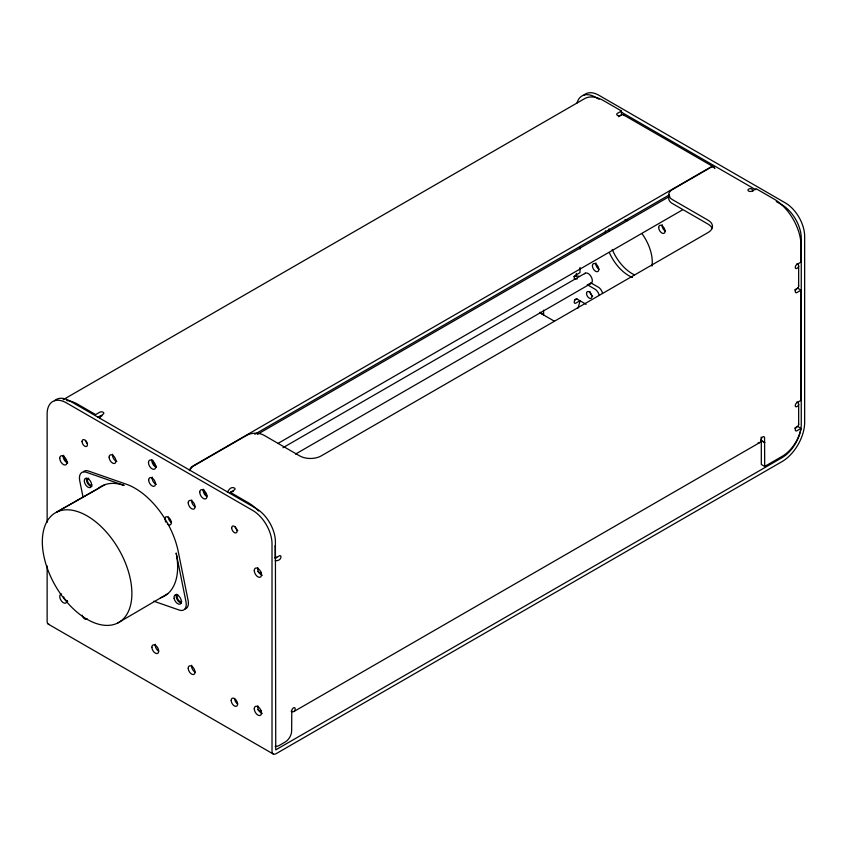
<?xml version="1.0" encoding="UTF-8"?>
<svg xmlns="http://www.w3.org/2000/svg" width="847" height="847" viewBox="0 0 847 847"><rect width="100%" height="100%" fill="white"/><g stroke="black" fill="none" stroke-linecap="round" stroke-linejoin="round"><path stroke-width="1.27" d="M230.289 493.113L230.966 491.938A2.403 1.387 0 0 1 233.285 491.578M117.648 623.053A63.334 36.569 60 0 0 100.2 525.712A63.334 36.569 60 0 0 43.472 554.044A63.334 36.569 60 0 0 117.648 623.053L167.812 593.694M63.207 399.668L584.472 98.718A38.051 21.969 60 0 1 603.498 100.602L621.497 110.989L621.497 114.906L618.437 116.674M621.497 110.989L617.421 113.339A2.403 1.387 0 0 0 617.421 115.298A2.403 1.387 0 0 0 620.819 115.298A5.76 3.324 -60 0 1 624.345 115.616M97.68 417.338L99.713 416.163A2.403 1.387 0 0 1 102.032 415.803M254.756 434.246L669.374 194.863M257.34 434.405L669.892 196.218M277.869 443.5L682.407 209.95M282.94 447.724L585.319 273.147M295.508 454.098L591.015 283.491M574.552 299.965L576.595 298.79L586.135 304.306M579.983 300.749L575.918 303.099A2.403 1.387 -60 0 1 574.213 302.125A2.403 1.387 -60 0 1 575.918 299.182L577.273 299.182M794.592 289.96L797.652 288.192L801.04 290.15L801.04 400.303L796.974 402.653A2.403 1.387 -60 0 0 795.269 405.586A2.403 1.387 -60 0 0 796.974 406.571A5.76 3.324 0 0 0 796.974 401.87M801.04 290.15L796.974 292.501A2.403 1.387 -60 0 1 795.269 291.527A2.403 1.387 -60 0 1 796.974 288.583A5.76 3.324 0 0 0 798.456 285.375M761.178 440.599L764.703 442.473L761.178 440.599L761.178 437.073M293.983 711.491L759.981 442.452M794.592 428.18L797.652 426.422L799.907 427.724M761.305 440.514L761.305 464.463L764.703 466.422L782.332 456.247A27.21 15.712 -60 0 0 801.04 428.381L796.974 430.731A2.403 1.387 -60 0 1 795.269 429.747A2.403 1.387 -60 0 1 796.974 426.814A5.76 3.324 0 0 0 798.456 423.595M105.303 484.516L56.569 512.149L97.892 488.687A63.334 36.569 60 0 1 124.138 485.437L86.32 472.266A12.091 6.977 60 0 0 79.713 480.662L83.08 497.327M274.936 558.004L275.868 557.866A2.403 1.387 -60 0 0 276.715 557.104M153.762 601.19L179.384 610.115A12.091 6.977 60 0 0 185.98 601.719L176.155 553.006A63.334 36.569 60 0 1 160.39 597.866M577.273 278.949L575.918 278.949A2.403 1.387 -60 0 1 574.213 277.964A2.403 1.387 -60 0 1 575.918 275.021L579.983 272.67L579.983 267.43M599.051 99.268L595.621 97.289A27.21 15.712 60 0 0 577.04 103.016M620.777 111.815L755.715 189.717M776.297 201.597L782.014 204.9A27.21 15.712 60 0 1 801.251 238.219L801.251 424.368A27.21 15.712 -60 0 1 782.014 457.687L275.741 749.881L275.402 541.826A27.21 15.712 60 0 0 256.165 508.496L69.761 400.885A27.21 15.712 60 0 0 54.504 400.758M623.699 115.012L713.492 166.859M590.634 282.739L598.395 287.218A6.045 3.494 60 0 1 602.524 293.263M587.246 284.698L595.007 289.176A6.045 3.494 60 0 1 599.136 295.222M540.248 312.892L543.647 314.851L543.509 310.224M540.121 312.967L554.34 321.182M48.321 624.165L273.2 753.989M540.799 313.358L540.121 312.183M798.657 265.99L798.657 286.233M798.657 404.22L798.657 424.463M764.703 466.422L764.566 437.857A2.403 1.387 -60 0 0 762.872 436.872A2.403 1.387 -60 0 0 761.178 439.815A5.76 3.324 60 0 1 758.16 442.61M579.983 246.445L579.983 249.071M576.384 273.412L576.384 276.048M47.136 522.366L47.136 413.95A27.21 15.712 60 0 1 66.373 402.844L252.766 510.455A27.21 15.712 60 0 1 272.014 543.785L272.014 751.353A5.76 3.324 -60 0 0 276.08 753.703L782.014 461.604A32.006 18.475 -60 0 0 804.65 422.409L804.65 236.26A27.21 15.712 60 0 0 785.413 202.941L599.009 95.33A27.21 15.712 60 0 0 583.752 95.203M47.136 565.997L47.136 621.529A5.76 3.324 -60 0 0 49.168 624.419M584.621 273.719A5.908 3.409 60 0 1 591.566 277.477A5.908 3.409 60 0 1 589.099 283.565M181.586 602.99A5.22 3.007 60 0 1 177.161 599.581A5.22 3.007 60 0 1 176.727 594.171M91.857 486.443A5.22 3.007 60 0 1 87.781 483.616A5.22 3.007 60 0 1 86.595 478.396M185.112 609.057A12.091 6.977 60 0 0 188.119 600.491L178.294 551.768A63.334 36.569 60 0 0 126.267 484.198L88.459 471.038A12.091 6.977 60 0 0 83.451 471.652M632.434 277.414A33.255 19.195 60 0 1 609.321 252.544M605.266 233.497A33.255 19.195 60 0 1 605.531 230.808M625.065 219.532A33.255 19.195 60 0 1 627.532 220.644M641.994 233.677A33.255 19.195 60 0 1 651.978 266.127M67.707 462.991A5.135 2.965 60 0 1 63.26 455.284M158.685 651.174A4.838 2.795 60 0 1 155.382 644.292M67.707 601.222A5.135 2.965 60 0 1 63.62 596.902M237.785 530.624A3.822 2.202 60 0 1 235.17 526.802M262.231 575.304A5.135 2.965 60 0 1 257.784 567.585M262.231 713.523A5.135 2.965 60 0 1 257.784 705.816M87.453 443.733A3.822 2.202 60 0 1 85.536 440.419M116.822 461.488A4.838 2.795 60 0 1 112.63 454.236M237.785 703.995A4.531 2.615 60 0 1 234.577 698.436M195.032 672.147A4.838 2.795 60 0 1 191.729 665.276M195.032 506.771A4.838 2.795 60 0 1 191.729 499.899M156.42 467.311A5.135 2.965 60 0 1 151.973 459.603M156.367 484.315A4.838 2.795 60 0 1 152.174 477.062M171.518 522.567A4.531 2.615 60 0 1 168.309 517.019M206.784 496.533A5.135 2.965 60 0 1 203.28 489.217M634.604 274.926A33.255 19.195 60 0 1 612.233 249.452M608.665 231.538A33.255 19.195 60 0 1 608.919 228.849M665.276 231.083A4.531 2.615 60 0 1 662.185 224.635M599.009 269.346A4.531 2.615 60 0 1 595.917 262.898M92.048 485.013A3.822 2.202 60 0 1 87.993 482.367A3.822 2.202 60 0 1 88.787 478.216M165.027 519.994A4.531 2.615 60 0 1 167.844 516.977A4.531 2.615 60 0 1 171.316 522.991A4.531 2.615 60 0 1 167.293 523.922M165.853 522.133A4.531 2.615 60 0 1 165.345 521.074M67.008 600.682A5.135 2.965 60 0 1 61.566 601.169A5.135 2.965 60 0 1 61.566 593.895M181.745 601.518A3.822 2.202 60 0 1 177.923 599.316A3.822 2.202 60 0 1 177.923 594.901M87.093 618.765A3.822 2.202 60 0 1 84.404 618.744A3.822 2.202 60 0 1 82.148 615.155M592.625 296.143A3.822 2.202 60 0 1 589.925 291.463M67.474 461.816A3.822 2.202 60 0 1 64.16 456.078M156.187 466.136A3.822 2.202 60 0 1 152.873 460.397M579.772 301.828A27.21 15.712 -60 0 1 577.718 308.446M573.715 276.461A5.76 3.324 0 0 1 579.475 276.461M99.586 418.587A5.76 3.324 -60 0 1 103.112 414.194A2.403 1.387 0 0 0 103.112 412.235A2.403 1.387 0 0 0 99.713 412.235L95.647 414.585L77.649 404.199A38.051 21.969 60 0 0 66.701 400.567M189.379 470.424A5.76 3.324 -60 0 1 192.904 466.041L710.612 167.145A5.76 3.324 -60 0 1 714.54 168.362M189.696 470.614A5.76 3.324 -60 0 1 193.222 466.221L246.869 435.252A12.091 6.977 0 0 1 263.968 435.252L299.774 455.93A15.119 8.724 0 0 0 321.151 455.93L708.06 232.544A15.119 8.724 0 0 0 708.06 220.209L672.253 199.532A12.091 6.977 0 0 1 672.253 189.664L710.929 167.325A5.76 3.324 -60 0 1 714.868 168.542M669.119 196.705A12.091 6.977 0 0 0 672.253 203.449L708.06 224.127A15.119 8.724 0 0 1 711.967 228.034M752.75 191.475A5.76 3.324 -60 0 0 748.674 189.114A2.403 1.387 0 0 0 748.674 191.083A2.403 1.387 0 0 0 752.072 191.083L756.138 188.722L774.137 199.119A38.051 21.969 60 0 1 801.04 245.725L801.04 262.072L796.974 264.423A2.403 1.387 -60 0 0 795.269 267.366A2.403 1.387 -60 0 0 796.974 268.34A5.76 3.324 0 0 0 796.974 263.639M258.579 511.027A38.051 21.969 60 0 0 248.277 502.716L230.289 492.329L234.354 489.979A2.403 1.387 0 0 0 234.354 488.02A2.403 1.387 0 0 0 230.966 488.02A5.76 3.324 -60 0 0 227.441 492.403M275.021 545.743A38.051 21.969 60 0 1 275.19 549.322L275.19 558.258L279.266 555.897A2.403 1.387 -60 0 1 280.96 556.881A2.403 1.387 -60 0 1 279.266 559.825A5.76 3.324 0 0 1 275.19 560.799M206.784 495.453A3.822 2.202 60 0 1 204.169 490.021M261.501 572.381A3.822 2.202 60 0 1 257.806 571.386M261.501 710.601A3.822 2.202 60 0 1 257.806 709.617M291.103 711.205A5.76 3.324 60 0 0 295.18 708.854A2.403 1.387 -60 0 0 293.475 707.87A2.403 1.387 -60 0 0 291.781 710.813L291.654 730.897A9.073 5.241 -60 0 1 285.238 742.004L279.266 745.455A5.76 3.324 0 0 1 275.19 746.429M174.122 598.353A5.22 3.007 60 0 0 180.231 604.038A5.22 3.007 60 0 0 178.791 596.023A5.22 3.007 60 0 0 174.122 598.353M84.393 481.795A5.22 3.007 60 0 0 90.502 487.48A5.22 3.007 60 0 0 89.062 479.466A5.22 3.007 60 0 0 84.393 481.795M658.68 227.483A4.531 2.615 60 0 0 663.487 233.476A4.531 2.615 60 0 0 663.487 227.06A4.531 2.615 60 0 0 658.68 227.483M592.413 265.746A4.531 2.615 60 0 0 597.22 271.728A4.531 2.615 60 0 0 597.22 265.323A4.531 2.615 60 0 0 592.413 265.746M231.686 527.903A3.822 2.202 60 0 0 235.741 532.954A3.822 2.202 60 0 0 235.741 527.543A3.822 2.202 60 0 0 231.686 527.903M188.214 668.188A4.838 2.795 60 0 0 193.349 674.572A4.838 2.795 60 0 0 193.349 667.732A4.838 2.795 60 0 0 188.214 668.188M148.67 479.974A4.838 2.795 60 0 0 153.805 486.358A4.838 2.795 60 0 0 153.805 479.518A4.838 2.795 60 0 0 148.67 479.974M148.458 462.578A5.135 2.965 60 0 0 153.91 469.354A5.135 2.965 60 0 0 153.91 462.091A5.135 2.965 60 0 0 148.458 462.578M59.745 458.259A5.135 2.965 60 0 0 65.198 465.035A5.135 2.965 60 0 0 65.198 457.772A5.135 2.965 60 0 0 59.745 458.259M254.269 708.791A5.135 2.965 60 0 0 259.722 715.567A5.135 2.965 60 0 0 259.722 708.304A5.135 2.965 60 0 0 254.269 708.791M231.178 700.395A4.531 2.615 60 0 0 235.995 706.377A4.531 2.615 60 0 0 235.995 699.971A4.531 2.615 60 0 0 231.178 700.395M82.053 441.52A3.822 2.202 60 0 0 86.108 446.56A3.822 2.202 60 0 0 86.108 441.149A3.822 2.202 60 0 0 82.053 441.52M151.878 647.203A4.838 2.795 60 0 0 157.002 653.588A4.838 2.795 60 0 0 157.002 646.748A4.838 2.795 60 0 0 151.878 647.203M188.214 502.811A4.838 2.795 60 0 0 193.349 509.195A4.838 2.795 60 0 0 193.349 502.345A4.838 2.795 60 0 0 188.214 502.811M199.754 492.192A5.135 2.965 60 0 0 205.207 498.978A5.135 2.965 60 0 0 205.207 491.705A5.135 2.965 60 0 0 199.754 492.192M109.125 457.147A4.838 2.795 60 0 0 114.25 463.531A4.838 2.795 60 0 0 114.25 456.692A4.838 2.795 60 0 0 109.125 457.147M254.269 570.56A5.135 2.965 60 0 0 259.722 577.347A5.135 2.965 60 0 0 259.722 570.073A5.135 2.965 60 0 0 254.269 570.56M586.526 293.422A3.822 2.202 60 0 0 590.581 298.462A3.822 2.202 60 0 0 590.581 293.062A3.822 2.202 60 0 0 586.526 293.422"/></g></svg>
